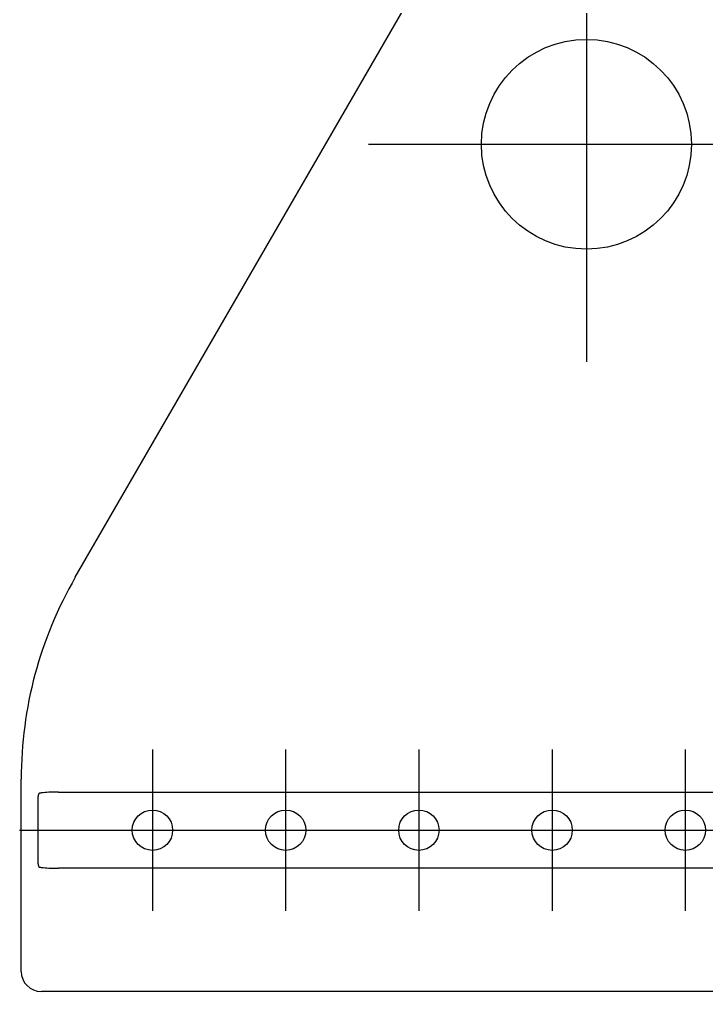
# Model space of a CAD drawing. Extents: x 0 to 143, y 0 to 99.
# Drawn here: x 26.32 to 43.33, y 48.91 to 73.01 of the extents above; entities that cross this region are included whole.
import ezdxf

# ---------------------------------------------------------------- set-up
doc = ezdxf.new("R2010")
doc.units = 0
doc.linetypes.add('CENTER', pattern=[50.8, 31.75, -6.35, 6.35, -6.35])
doc.layers.get('0').update_dxf_attribs({"linetype": 'CONTINUOUS'})
doc.layers.add('CENTER', color=1, linetype='CENTER')

msp = doc.modelspace()

# ---------------------------------------------------------------- linework, layer by layer
at = {"color": 7, "linetype": 'CONTINUOUS'}
for p, q in [((27.699, 59.179), (36.493, 74.411)), ((26.359, 49.411), (26.359, 54.179)), ((26.779, 53.71), (26.781, 53.749)), ((27.279, 53.855), (81.44, 53.855)), ((26.779, 53.628), (26.779, 53.71)), ((26.779, 52.195), (26.779, 53.628)), ((26.779, 52.113), (26.779, 52.195)), ((26.781, 52.073), (26.779, 52.113)), ((81.44, 51.968), (27.279, 51.968)), ((81.859, 48.911), (26.859, 48.911))]:
    msp.add_line(p, q, dxfattribs=at)
for centre, radius in [((40.359, 69.911), 2.6), ((29.609, 52.911), 0.5), ((32.909, 52.911), 0.5), ((36.209, 52.911), 0.5), ((39.509, 52.911), 0.5), ((42.809, 52.911), 0.5)]:
    msp.add_circle(centre, radius, dxfattribs=at)
for centre, radius, start, end in [((36.359, 54.179), 10, 150, 180), ((27.012, 53.74), 0.232, 166.3204, 177.6361), ((26.86, 53.775), 0.076, 153.2358, 165.1455), ((26.831, 53.79), 0.0426, 138.0566, 153.1489), ((26.819, 53.8), 0.0274, 102.6814, 138.4966), ((26.926, 53.302), 0.537, 97.7645, 102.0981), ((27.141, 51.527), 2.325, 92.3447, 97.0968), ((27.277, 48.378), 5.477, 89.9827, 92.425), ((27.012, 52.083), 0.232, 182.3639, 193.6796), ((26.86, 52.047), 0.076, 194.8545, 206.7642), ((26.831, 52.032), 0.0426, 206.8511, 221.9434), ((26.819, 52.022), 0.0274, 221.5034, 257.3186), ((26.926, 52.52), 0.537, 257.9019, 262.2355), ((27.141, 54.295), 2.325, 262.9032, 267.6553), ((27.277, 57.444), 5.477, 267.575, 270.0173), ((26.859, 49.411), 0.5, 180, 270)]:
    msp.add_arc(centre, radius, start, end, dxfattribs=at)
at = {"layer": 'CENTER', "color": 1, "linetype": 'CENTER'}
for p, q in [((40.359, 75.305), (40.359, 64.517)), ((34.965, 69.911), (45.753, 69.911)), ((29.609, 54.911), (29.609, 50.911)), ((32.909, 54.911), (32.909, 50.911)), ((36.209, 54.911), (36.209, 50.911)), ((39.509, 54.911), (39.509, 50.911)), ((42.809, 54.911), (42.809, 50.911)), ((26.315, 52.911), (82.403, 52.911))]:
    msp.add_line(p, q, dxfattribs=at)

doc.saveas('drawing.dxf')
